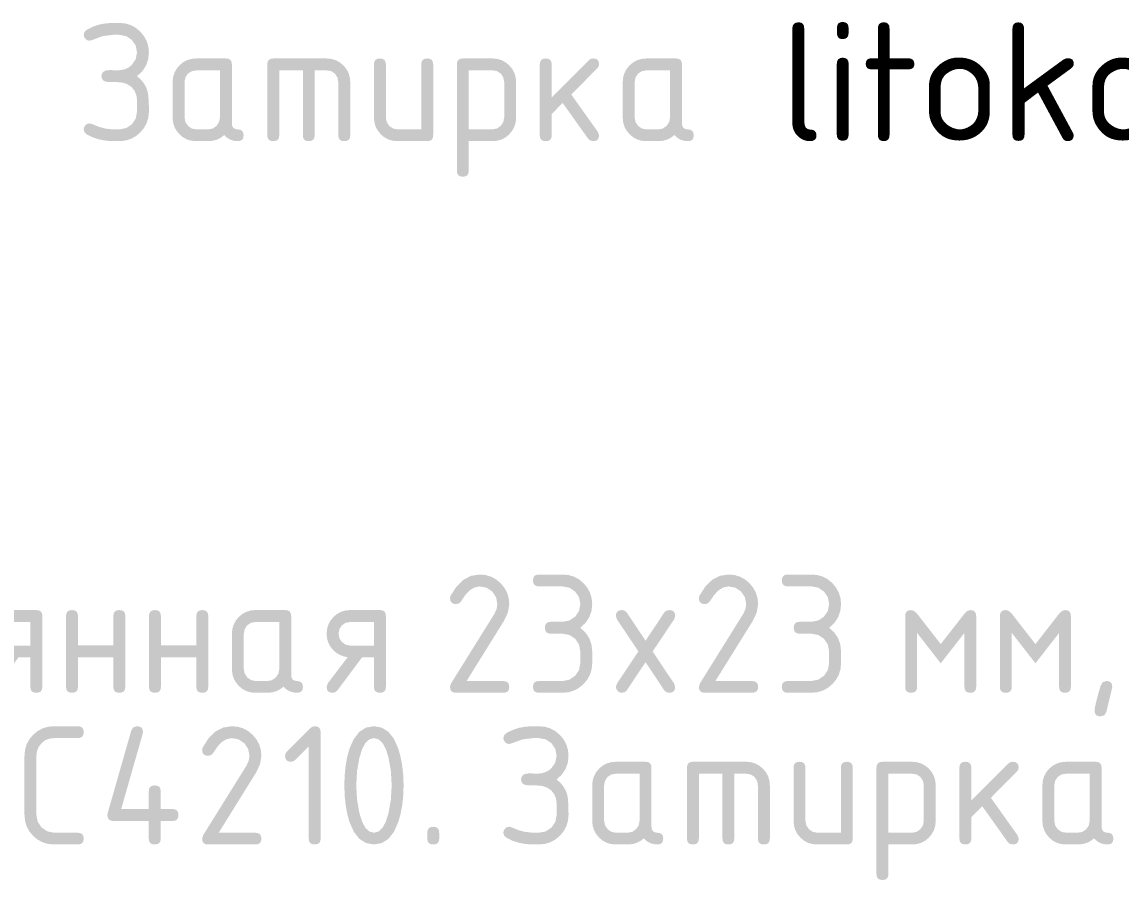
# Model space of a CAD drawing. Header units: millimetres. Extents: x 0 to 1189, y 0 to 841.
# Drawn here: x 1042.94 to 1071.05, y 727.34 to 749.3 of the extents above; entities that cross this region are included whole.
import ezdxf

# ---------------------------------------------------------------- set-up
doc = ezdxf.new("R2010")
doc.units = ezdxf.units.MM

msp = doc.modelspace()

# ---------------------------------------------------------------- hatches: boundary and pattern name
h = msp.add_hatch(color=7)
h.dxf.hatch_style = 2
h.paths.add_polyline_path([(1045.277341, 748.967699), (1045.01007, 748.935384), (1044.739906, 748.83651), (1044.672106, 748.815564), (1044.614435, 748.827553), (1044.566273, 748.861866), (1044.531684, 748.913336), (1044.51942, 748.967699), (1044.541744, 749.045214), (1044.608716, 749.103298), (1044.760163, 749.177876), (1044.922358, 749.230698), (1045.094888, 749.262126), (1045.277341, 749.272521), (1045.429476, 749.272521), (1045.579665, 749.259008), (1045.718588, 749.218158), (1045.84635, 749.149506), (1045.963052, 749.052587), (1046.060661, 748.935737), (1046.130829, 748.807365), (1046.173195, 748.667106), (1046.187397, 748.5146), (1046.168371, 748.336162), (1046.11126, 748.175603), (1046.016012, 748.033234), (1045.882575, 747.909366), (1045.980898, 747.822248), (1046.059791, 747.725467), (1046.11884, 747.619074), (1046.157631, 747.50312), (1046.169491, 747.426183), (1046.178922, 747.316327), (1046.185149, 747.173916), (1046.187397, 746.99931), (1046.173195, 746.849353), (1046.130829, 746.710404), (1046.060661, 746.582513), (1045.963052, 746.465733), (1045.84635, 746.369047), (1045.718588, 746.300369), (1045.579665, 746.259389), (1045.429476, 746.245798), (1045.277341, 746.245798), (1045.097369, 746.256134), (1044.925665, 746.287139), (1044.762643, 746.338816), (1044.608716, 746.411163), (1044.541744, 746.470625), (1044.51942, 746.546211), (1044.531684, 746.606086), (1044.566273, 746.656454), (1044.614435, 746.688838), (1044.672106, 746.698897), (1044.739906, 746.68181), (1044.914779, 746.608842), (1045.073942, 746.567708), (1045.22029, 746.552205), (1045.429476, 746.546211), (1045.6049, 746.580179), (1045.751386, 746.6774), (1045.85026, 746.824299), (1045.882575, 746.99931), (1045.882575, 747.304132), (1045.867348, 747.421058), (1045.823595, 747.528476), (1045.744892, 747.628634), (1045.642934, 747.700111), (1045.518032, 747.742959), (1045.370496, 747.757231), (1045.277341, 747.757231), (1045.192453, 747.757231), (1045.085242, 747.76729), (1045.019372, 747.799674), (1044.984783, 747.849559), (1044.972519, 747.909366), (1044.984783, 747.969242), (1045.019372, 748.019609), (1045.082555, 748.053922), (1045.184185, 748.065911), (1045.272931, 748.062053), (1045.374906, 748.057643), (1045.488232, 748.06635), (1045.587813, 748.092163), (1045.673957, 748.134615), (1045.746976, 748.193242), (1045.848262, 748.341312), (1045.882575, 748.5146), (1045.85026, 748.690025), (1045.751386, 748.83651), (1045.603247, 748.935384), (1045.429476, 748.967699)])
h = msp.add_hatch(color=7)
h.paths.add_polyline_path([(1048.004589, 748.057643), (1047.399354, 748.057643), (1047.281601, 748.03587), (1047.183278, 747.972756), (1047.120164, 747.874502), (1047.098391, 747.757231), (1047.098391, 746.851033), (1047.120715, 746.735415), (1047.187688, 746.635508), (1047.285459, 746.568535), (1047.399354, 746.546211), (1047.703625, 746.546211), (1047.819174, 746.568535), (1047.915292, 746.635508), (1047.982265, 746.733762), (1048.004589, 746.851033)])
h.paths.add_polyline_path([(1048.609823, 746.394075), (1048.600375, 746.327886), (1048.572272, 746.281696), (1048.525875, 746.254626), (1048.461546, 746.245798), (1048.359149, 746.255376), (1048.26745, 746.284383), (1048.185982, 746.333235), (1048.114281, 746.402343), (1048.024613, 746.333235), (1047.926523, 746.284383), (1047.819647, 746.255376), (1047.703625, 746.245798), (1047.399354, 746.245798), (1047.276941, 746.256263), (1047.164606, 746.288173), (1047.062708, 746.342304), (1046.971611, 746.419431), (1046.893795, 746.512449), (1046.838148, 746.614561), (1046.804722, 746.727009), (1046.793569, 746.851033), (1046.793569, 747.757231), (1046.804722, 747.879394), (1046.838148, 747.992048), (1046.893795, 748.095194), (1046.971611, 748.188832), (1047.062708, 748.264099), (1047.164606, 748.318437), (1047.276941, 748.35138), (1047.399354, 748.362465), (1048.156724, 748.362465), (1048.223602, 748.353017), (1048.271308, 748.324913), (1048.299894, 748.278517), (1048.309411, 748.214188), (1048.309411, 746.698897), (1048.318919, 746.632019), (1048.347445, 746.584313), (1048.394987, 746.555728), (1048.461546, 746.546211), (1048.525875, 746.536702), (1048.572272, 746.508177), (1048.600375, 746.460634)])
h = msp.add_hatch(color=7)
h.dxf.hatch_style = 2
h.paths.add_polyline_path([(1049.368641, 748.362465), (1050.731796, 748.362465), (1050.85327, 748.35138), (1050.964409, 748.318437), (1051.066039, 748.264099), (1051.158988, 748.188832), (1051.236804, 748.095194), (1051.292451, 747.992048), (1051.325877, 747.879394), (1051.33703, 747.757231), (1051.33703, 746.394075), (1051.327513, 746.327886), (1051.298928, 746.281696), (1051.251222, 746.254626), (1051.184344, 746.245798), (1051.117785, 746.254626), (1051.070242, 746.281696), (1051.041717, 746.327886), (1051.032208, 746.394075), (1051.032208, 747.757231), (1051.010435, 747.874502), (1050.947321, 747.972756), (1050.849067, 748.037524), (1050.731796, 748.057643), (1050.426974, 748.057643), (1050.426974, 746.394075), (1050.417457, 746.327886), (1050.388871, 746.281696), (1050.341165, 746.254626), (1050.274287, 746.245798), (1050.210191, 746.254626), (1050.163769, 746.281696), (1050.135536, 746.327886), (1050.12601, 746.394075), (1050.12601, 748.057643), (1049.520776, 748.057643), (1049.520776, 746.394075), (1049.511268, 746.327886), (1049.482742, 746.281696), (1049.4352, 746.254626), (1049.368641, 746.245798), (1049.301763, 746.254626), (1049.254057, 746.281696), (1049.225471, 746.327886), (1049.215954, 746.394075), (1049.215954, 748.214188), (1049.225471, 748.278517), (1049.254057, 748.324913), (1049.301763, 748.353017)])
h = msp.add_hatch(color=7)
h.dxf.hatch_style = 2
h.paths.add_polyline_path([(1053.459124, 748.214188), (1053.459124, 746.394075), (1053.449607, 746.327886), (1053.421022, 746.281696), (1053.373316, 746.254626), (1053.306438, 746.245798), (1052.549068, 746.245798), (1052.426655, 746.256263), (1052.314319, 746.288173), (1052.212422, 746.342304), (1052.121325, 746.419431), (1052.043509, 746.512449), (1051.987862, 746.614561), (1051.954436, 746.727009), (1051.943282, 746.851033), (1051.943282, 748.214188), (1051.952799, 748.278517), (1051.981385, 748.324913), (1052.029091, 748.353017), (1052.095969, 748.362465), (1052.162528, 748.353017), (1052.21007, 748.324913), (1052.238596, 748.278517), (1052.248104, 748.214188), (1052.248104, 746.851033), (1052.270429, 746.735415), (1052.337401, 746.635508), (1052.435173, 746.568535), (1052.549068, 746.546211), (1053.154302, 746.546211), (1053.154302, 748.214188), (1053.163811, 748.278517), (1053.192336, 748.324913), (1053.239878, 748.353017), (1053.306438, 748.362465), (1053.373316, 748.353017), (1053.421022, 748.324913), (1053.449607, 748.278517)])
h = msp.add_hatch(color=7)
h.paths.add_polyline_path([(1054.06496, 748.214188), (1054.074477, 748.278517), (1054.103063, 748.324913), (1054.150769, 748.353017), (1054.217647, 748.362465), (1054.975016, 748.362465), (1055.097429, 748.35138), (1055.209765, 748.318437), (1055.311663, 748.264099), (1055.402759, 748.188832), (1055.480576, 748.095194), (1055.536222, 747.992048), (1055.569648, 747.879394), (1055.580802, 747.757231), (1055.580802, 746.851033), (1055.569648, 746.72887), (1055.536222, 746.616215), (1055.480576, 746.513069), (1055.402759, 746.419431), (1055.311663, 746.342304), (1055.209765, 746.288173), (1055.097429, 746.256263), (1054.975016, 746.245798), (1054.369782, 746.245798), (1054.369782, 745.484019), (1054.360274, 745.41969), (1054.331748, 745.373293), (1054.284206, 745.34519), (1054.217647, 745.335742), (1054.150769, 745.34519), (1054.103063, 745.373293), (1054.074477, 745.41969), (1054.06496, 745.484019)])
h.paths.add_polyline_path([(1054.369782, 748.057643), (1054.369782, 746.546211), (1054.975016, 746.546211), (1055.090565, 746.568535), (1055.186683, 746.635508), (1055.253656, 746.733762), (1055.27598, 746.851033), (1055.27598, 747.757231), (1055.254207, 747.874502), (1055.191093, 747.972756), (1055.09277, 748.037524), (1054.975016, 748.057643)])
h = msp.add_hatch(color=7)
h.dxf.hatch_style = 2
h.paths.add_polyline_path([(1056.49146, 747.367521), (1057.44396, 748.320021), (1057.490469, 748.352405), (1057.549793, 748.362465), (1057.616671, 748.353017), (1057.664377, 748.324913), (1057.692963, 748.278517), (1057.70248, 748.214188), (1057.690215, 748.156517), (1057.655626, 748.108355), (1056.990861, 747.439731), (1057.672714, 746.482821), (1057.70248, 746.394075), (1057.692963, 746.327886), (1057.664377, 746.281696), (1057.616671, 746.254626), (1057.549793, 746.245798), (1057.476895, 746.261577), (1057.423014, 746.309188), (1056.770926, 747.223654), (1056.49146, 746.94033), (1056.49146, 746.394075), (1056.481951, 746.327886), (1056.453426, 746.281696), (1056.405884, 746.254626), (1056.339324, 746.245798), (1056.272446, 746.254626), (1056.22474, 746.281696), (1056.196155, 746.327886), (1056.186638, 746.394075), (1056.186638, 748.214188), (1056.196155, 748.278517), (1056.22474, 748.324913), (1056.272446, 748.353017), (1056.339324, 748.362465), (1056.405884, 748.353017), (1056.453426, 748.324913), (1056.481951, 748.278517), (1056.49146, 748.214188)])
h = msp.add_hatch(color=7)
h.paths.add_polyline_path([(1059.519335, 748.057643), (1058.914101, 748.057643), (1058.796348, 748.03587), (1058.698025, 747.972756), (1058.63491, 747.874502), (1058.613137, 747.757231), (1058.613137, 746.851033), (1058.635462, 746.735415), (1058.702434, 746.635508), (1058.800206, 746.568535), (1058.914101, 746.546211), (1059.218372, 746.546211), (1059.33392, 746.568535), (1059.430038, 746.635508), (1059.497011, 746.733762), (1059.519335, 746.851033)])
h.paths.add_polyline_path([(1060.12457, 746.394075), (1060.115122, 746.327886), (1060.087018, 746.281696), (1060.040621, 746.254626), (1059.976293, 746.245798), (1059.873896, 746.255376), (1059.782196, 746.284383), (1059.700728, 746.333235), (1059.629027, 746.402343), (1059.53936, 746.333235), (1059.441269, 746.284383), (1059.334394, 746.255376), (1059.218372, 746.245798), (1058.914101, 746.245798), (1058.791688, 746.256263), (1058.679352, 746.288173), (1058.577455, 746.342304), (1058.486358, 746.419431), (1058.408542, 746.512449), (1058.352895, 746.614561), (1058.319469, 746.727009), (1058.308315, 746.851033), (1058.308315, 747.757231), (1058.319469, 747.879394), (1058.352895, 747.992048), (1058.408542, 748.095194), (1058.486358, 748.188832), (1058.577455, 748.264099), (1058.679352, 748.318437), (1058.791688, 748.35138), (1058.914101, 748.362465), (1059.671471, 748.362465), (1059.738349, 748.353017), (1059.786055, 748.324913), (1059.81464, 748.278517), (1059.824157, 748.214188), (1059.824157, 746.698897), (1059.833666, 746.632019), (1059.862191, 746.584313), (1059.909734, 746.555728), (1059.976293, 746.546211), (1060.040621, 746.536702), (1060.087018, 746.508177), (1060.115122, 746.460634)])
h = msp.add_hatch(color=7)
h.dxf.hatch_style = 2
h.paths.add_polyline_path([(1054.647809, 735.15503), (1054.798385, 735.141516), (1054.938368, 735.100666), (1055.066465, 735.032014), (1055.181385, 734.935095), (1055.278761, 734.818246), (1055.348955, 734.689873), (1055.39145, 734.549615), (1055.40573, 734.397109), (1055.370659, 734.180757), (1055.265721, 733.961098), (1054.313221, 732.428719), (1055.253043, 732.428719), (1055.319921, 732.419211), (1055.367627, 732.390685), (1055.396213, 732.343143), (1055.40573, 732.276584), (1055.396213, 732.210395), (1055.367627, 732.164205), (1055.319921, 732.137135), (1055.253043, 732.128307), (1054.042575, 732.128307), (1053.975697, 732.137135), (1053.927991, 732.164205), (1053.899405, 732.210395), (1053.889888, 732.276584), (1053.915244, 732.365329), (1055.02484, 734.147408), (1055.081891, 734.270812), (1055.100908, 734.397109), (1055.068593, 734.572533), (1054.969719, 734.719019), (1054.82282, 734.817893), (1054.647809, 734.850208), (1054.520719, 734.826428), (1054.399624, 734.755054), (1054.28411, 734.636035), (1054.173764, 734.469318), (1054.119125, 734.41585), (1054.042575, 734.397109), (1053.975697, 734.406703), (1053.927991, 734.435418), (1053.899405, 734.48315), (1053.889888, 734.549795), (1053.902566, 734.608776), (1054.055985, 734.847839), (1054.230746, 735.018535), (1054.427728, 735.120915)])
h = msp.add_hatch(color=7)
h.dxf.hatch_style = 2
h.paths.add_polyline_path([(1056.769632, 733.639739), (1056.464809, 733.639739), (1056.400481, 733.649248), (1056.354084, 733.677773), (1056.325981, 733.725315), (1056.316533, 733.791874), (1056.325981, 733.858752), (1056.354084, 733.906458), (1056.400481, 733.935044), (1056.464809, 733.944561), (1056.769632, 733.944561), (1056.944642, 733.978323), (1057.091541, 734.07575), (1057.190415, 734.222167), (1057.22273, 734.397109), (1057.190415, 734.572533), (1057.091541, 734.719019), (1056.944642, 734.817893), (1056.769632, 734.850208), (1056.164397, 734.850208), (1056.097519, 734.859725), (1056.049813, 734.888311), (1056.021228, 734.936017), (1056.011711, 735.002894), (1056.021228, 735.069454), (1056.049813, 735.116996), (1056.097519, 735.145521), (1056.164397, 735.15503), (1056.769632, 735.15503), (1056.920208, 735.141516), (1057.060191, 735.100666), (1057.188288, 735.032014), (1057.303208, 734.935095), (1057.400584, 734.817703), (1057.470777, 734.688426), (1057.513273, 734.547987), (1057.527553, 734.397109), (1057.508449, 734.21867), (1057.451209, 734.058111), (1057.355935, 733.915743), (1057.22273, 733.791874), (1057.355935, 733.668239), (1057.451209, 733.525844), (1057.508449, 733.365156), (1057.527553, 733.18664), (1057.527553, 732.881818), (1057.513273, 732.731862), (1057.470777, 732.592912), (1057.400584, 732.465022), (1057.303208, 732.348242), (1057.186428, 732.251555), (1057.058537, 732.182877), (1056.919588, 732.141898), (1056.769632, 732.128307), (1056.164397, 732.128307), (1056.097519, 732.137135), (1056.049813, 732.164205), (1056.021228, 732.210395), (1056.011711, 732.276584), (1056.021228, 732.343143), (1056.049813, 732.390685), (1056.097519, 732.419211), (1056.164397, 732.428719), (1056.769632, 732.428719), (1056.944642, 732.463239), (1057.091541, 732.564318), (1057.190415, 732.709357), (1057.22273, 732.886228), (1057.22273, 733.18664), (1057.190415, 733.361651), (1057.091541, 733.50855), (1056.944642, 733.607424)])
h = msp.add_hatch(color=7)
h.dxf.hatch_style = 2
h.paths.add_polyline_path([(1061.013277, 735.15503), (1061.163853, 735.141516), (1061.303836, 735.100666), (1061.431933, 735.032014), (1061.546853, 734.935095), (1061.644229, 734.818246), (1061.714423, 734.689873), (1061.756918, 734.549615), (1061.771198, 734.397109), (1061.736127, 734.180757), (1061.631189, 733.961098), (1060.678689, 732.428719), (1061.618511, 732.428719), (1061.685389, 732.419211), (1061.733095, 732.390685), (1061.761681, 732.343143), (1061.771198, 732.276584), (1061.761681, 732.210395), (1061.733095, 732.164205), (1061.685389, 732.137135), (1061.618511, 732.128307), (1060.408042, 732.128307), (1060.341164, 732.137135), (1060.293459, 732.164205), (1060.264873, 732.210395), (1060.255356, 732.276584), (1060.280712, 732.365329), (1061.390308, 734.147408), (1061.447359, 734.270812), (1061.466376, 734.397109), (1061.434061, 734.572533), (1061.335186, 734.719019), (1061.188288, 734.817893), (1061.013277, 734.850208), (1060.886187, 734.826428), (1060.765092, 734.755054), (1060.649578, 734.636035), (1060.539232, 734.469318), (1060.484592, 734.41585), (1060.408042, 734.397109), (1060.341164, 734.406703), (1060.293459, 734.435418), (1060.264873, 734.48315), (1060.255356, 734.549795), (1060.268034, 734.608776), (1060.421452, 734.847839), (1060.596214, 735.018535), (1060.793195, 735.120915)])
h = msp.add_hatch(color=7)
h.dxf.hatch_style = 2
h.paths.add_polyline_path([(1063.135099, 733.639739), (1062.830277, 733.639739), (1062.765949, 733.649248), (1062.719552, 733.677773), (1062.691449, 733.725315), (1062.682, 733.791874), (1062.691449, 733.858752), (1062.719552, 733.906458), (1062.765949, 733.935044), (1062.830277, 733.944561), (1063.135099, 733.944561), (1063.31011, 733.978323), (1063.457009, 734.07575), (1063.555883, 734.222167), (1063.588198, 734.397109), (1063.555883, 734.572533), (1063.457009, 734.719019), (1063.31011, 734.817893), (1063.135099, 734.850208), (1062.529865, 734.850208), (1062.462987, 734.859725), (1062.415281, 734.888311), (1062.386695, 734.936017), (1062.377178, 735.002894), (1062.386695, 735.069454), (1062.415281, 735.116996), (1062.462987, 735.145521), (1062.529865, 735.15503), (1063.135099, 735.15503), (1063.285676, 735.141516), (1063.425659, 735.100666), (1063.553756, 735.032014), (1063.668676, 734.935095), (1063.766051, 734.817703), (1063.836245, 734.688426), (1063.87874, 734.547987), (1063.89302, 734.397109), (1063.873917, 734.21867), (1063.816677, 734.058111), (1063.721403, 733.915743), (1063.588198, 733.791874), (1063.721403, 733.668239), (1063.816677, 733.525844), (1063.873917, 733.365156), (1063.89302, 733.18664), (1063.89302, 732.881818), (1063.87874, 732.731862), (1063.836245, 732.592912), (1063.766051, 732.465022), (1063.668676, 732.348242), (1063.551896, 732.251555), (1063.424005, 732.182877), (1063.285056, 732.141898), (1063.135099, 732.128307), (1062.529865, 732.128307), (1062.462987, 732.137135), (1062.415281, 732.164205), (1062.386695, 732.210395), (1062.377178, 732.276584), (1062.386695, 732.343143), (1062.415281, 732.390685), (1062.462987, 732.419211), (1062.529865, 732.428719), (1063.135099, 732.428719), (1063.31011, 732.463239), (1063.457009, 732.564318), (1063.555883, 732.709357), (1063.588198, 732.886228), (1063.588198, 733.18664), (1063.555883, 733.361651), (1063.457009, 733.50855), (1063.31011, 733.607424)])
h = msp.add_hatch(color=7)
h.paths.add_polyline_path([(1042.483113, 733.038363), (1042.372758, 733.062479), (1042.27124, 733.103131), (1042.179334, 733.161146), (1042.097814, 733.237352), (1042.030936, 733.32658), (1041.98323, 733.422836), (1041.954644, 733.526947), (1041.945127, 733.639739), (1041.956281, 733.761902), (1041.989707, 733.874557), (1042.045354, 733.977703), (1042.12317, 734.071341), (1042.214267, 734.146607), (1042.316164, 734.200945), (1042.4285, 734.233889), (1042.550913, 734.244973), (1043.308283, 734.244973), (1043.375161, 734.235525), (1043.422867, 734.207422), (1043.451452, 734.161025), (1043.460969, 734.096697), (1043.460969, 732.276584), (1043.451452, 732.210395), (1043.422867, 732.164205), (1043.375161, 732.137135), (1043.308283, 732.128307), (1043.241723, 732.137135), (1043.194181, 732.164205), (1043.165656, 732.210395), (1043.156147, 732.276584), (1043.156147, 733.034505), (1042.851325, 733.034505), (1042.220184, 732.187838), (1042.165407, 732.142156), (1042.097814, 732.128307), (1042.030936, 732.137135), (1041.98323, 732.164205), (1041.954644, 732.210395), (1041.945127, 732.276584), (1041.974893, 732.369739)])
h.paths.add_polyline_path([(1042.249949, 733.639739), (1042.272274, 733.523639), (1042.339246, 733.423663), (1042.437018, 733.357172), (1042.550913, 733.334917), (1043.156147, 733.334917), (1043.156147, 733.940151), (1042.550913, 733.940151), (1042.43316, 733.918378), (1042.334837, 733.855264), (1042.271722, 733.75701)])
h = msp.add_hatch(color=7)
h.dxf.hatch_style = 2
h.paths.add_polyline_path([(1044.371772, 733.034505), (1044.371772, 732.276584), (1044.362264, 732.210395), (1044.333738, 732.164205), (1044.286196, 732.137135), (1044.219637, 732.128307), (1044.152759, 732.137135), (1044.105053, 732.164205), (1044.076467, 732.210395), (1044.06695, 732.276584), (1044.06695, 734.096697), (1044.076467, 734.161025), (1044.105053, 734.207422), (1044.152759, 734.235525), (1044.219637, 734.244973), (1044.286196, 734.235525), (1044.333738, 734.207422), (1044.362264, 734.161025), (1044.371772, 734.096697), (1044.371772, 733.338776), (1045.27797, 733.338776), (1045.27797, 734.096697), (1045.287478, 734.161025), (1045.316004, 734.207422), (1045.363546, 734.235525), (1045.430105, 734.244973), (1045.496983, 734.235525), (1045.544689, 734.207422), (1045.573275, 734.161025), (1045.582792, 734.096697), (1045.582792, 732.276584), (1045.573275, 732.210395), (1045.544689, 732.164205), (1045.496983, 732.137135), (1045.430105, 732.128307), (1045.363546, 732.137135), (1045.316004, 732.164205), (1045.287478, 732.210395), (1045.27797, 732.276584), (1045.27797, 733.034505)])
h = msp.add_hatch(color=7)
h.dxf.hatch_style = 2
h.paths.add_polyline_path([(1046.493595, 733.034505), (1046.493595, 732.276584), (1046.484086, 732.210395), (1046.455561, 732.164205), (1046.408018, 732.137135), (1046.341459, 732.128307), (1046.274581, 732.137135), (1046.226875, 732.164205), (1046.19829, 732.210395), (1046.188773, 732.276584), (1046.188773, 734.096697), (1046.19829, 734.161025), (1046.226875, 734.207422), (1046.274581, 734.235525), (1046.341459, 734.244973), (1046.408018, 734.235525), (1046.455561, 734.207422), (1046.484086, 734.161025), (1046.493595, 734.096697), (1046.493595, 733.338776), (1047.399793, 733.338776), (1047.399793, 734.096697), (1047.409301, 734.161025), (1047.437826, 734.207422), (1047.485369, 734.235525), (1047.551928, 734.244973), (1047.618806, 734.235525), (1047.666512, 734.207422), (1047.695098, 734.161025), (1047.704615, 734.096697), (1047.704615, 732.276584), (1047.695098, 732.210395), (1047.666512, 732.164205), (1047.618806, 732.137135), (1047.551928, 732.128307), (1047.485369, 732.137135), (1047.437826, 732.164205), (1047.409301, 732.210395), (1047.399793, 732.276584), (1047.399793, 733.034505)])
h = msp.add_hatch(color=7)
h.paths.add_polyline_path([(1049.521615, 733.940151), (1048.916381, 733.940151), (1048.798627, 733.918378), (1048.700304, 733.855264), (1048.63719, 733.75701), (1048.615417, 733.639739), (1048.615417, 732.733541), (1048.637742, 732.617924), (1048.704714, 732.518016), (1048.802486, 732.451043), (1048.916381, 732.428719), (1049.220652, 732.428719), (1049.3362, 732.451043), (1049.432318, 732.518016), (1049.499291, 732.61627), (1049.521615, 732.733541)])
h.paths.add_polyline_path([(1050.12685, 732.276584), (1050.117401, 732.210395), (1050.089298, 732.164205), (1050.042901, 732.137135), (1049.978573, 732.128307), (1049.876176, 732.137884), (1049.784476, 732.166892), (1049.703008, 732.215743), (1049.631307, 732.284852), (1049.54164, 732.215743), (1049.443549, 732.166892), (1049.336674, 732.137884), (1049.220652, 732.128307), (1048.916381, 732.128307), (1048.793968, 732.138771), (1048.681632, 732.170681), (1048.579735, 732.224812), (1048.488638, 732.30194), (1048.410822, 732.394957), (1048.355175, 732.49707), (1048.321749, 732.609518), (1048.310595, 732.733541), (1048.310595, 733.639739), (1048.321749, 733.761902), (1048.355175, 733.874557), (1048.410822, 733.977703), (1048.488638, 734.071341), (1048.579735, 734.146607), (1048.681632, 734.200945), (1048.793968, 734.233889), (1048.916381, 734.244973), (1049.673751, 734.244973), (1049.740629, 734.235525), (1049.788335, 734.207422), (1049.81692, 734.161025), (1049.826437, 734.096697), (1049.826437, 732.581406), (1049.835946, 732.514528), (1049.864471, 732.466822), (1049.912013, 732.438236), (1049.978573, 732.428719), (1050.042901, 732.419211), (1050.089298, 732.390685), (1050.117401, 732.343143)])
h = msp.add_hatch(color=7)
h.paths.add_polyline_path([(1051.271112, 733.038363), (1051.160757, 733.062479), (1051.059238, 733.103131), (1050.967332, 733.161146), (1050.885812, 733.237352), (1050.818934, 733.32658), (1050.771228, 733.422836), (1050.742643, 733.526947), (1050.733125, 733.639739), (1050.744279, 733.761902), (1050.777705, 733.874557), (1050.833352, 733.977703), (1050.911168, 734.071341), (1051.002265, 734.146607), (1051.104162, 734.200945), (1051.216498, 734.233889), (1051.338911, 734.244973), (1052.096281, 734.244973), (1052.163159, 734.235525), (1052.210865, 734.207422), (1052.23945, 734.161025), (1052.248967, 734.096697), (1052.248967, 732.276584), (1052.23945, 732.210395), (1052.210865, 732.164205), (1052.163159, 732.137135), (1052.096281, 732.128307), (1052.029722, 732.137135), (1051.982179, 732.164205), (1051.953654, 732.210395), (1051.944145, 732.276584), (1051.944145, 733.034505), (1051.639323, 733.034505), (1051.008182, 732.187838), (1050.953405, 732.142156), (1050.885812, 732.128307), (1050.818934, 732.137135), (1050.771228, 732.164205), (1050.742643, 732.210395), (1050.733125, 732.276584), (1050.762891, 732.369739)])
h.paths.add_polyline_path([(1051.037948, 733.639739), (1051.060272, 733.523639), (1051.127244, 733.423663), (1051.225016, 733.357172), (1051.338911, 733.334917), (1051.944145, 733.334917), (1051.944145, 733.940151), (1051.338911, 733.940151), (1051.221158, 733.918378), (1051.122835, 733.855264), (1051.059721, 733.75701)])
h = msp.add_hatch(color=7)
h.dxf.hatch_style = 2
h.paths.add_polyline_path([(1059.073355, 733.18664), (1059.624019, 732.36092), (1059.649375, 732.276584), (1059.639858, 732.210395), (1059.611272, 732.164205), (1059.563566, 732.137135), (1059.496689, 732.128307), (1059.42379, 732.144085), (1059.369909, 732.191697), (1058.891454, 732.911584), (1058.412999, 732.191697), (1058.359118, 732.144085), (1058.28622, 732.128307), (1058.228549, 732.138366), (1058.180386, 732.17075), (1058.145798, 732.220566), (1058.133533, 732.276584), (1058.158889, 732.36092), (1058.709553, 733.18664), (1058.158889, 734.007951), (1058.133533, 734.096697), (1058.14305, 734.161025), (1058.171636, 734.207422), (1058.219342, 734.235525), (1058.28622, 734.244973), (1058.359118, 734.229195), (1058.412999, 734.181584), (1058.891454, 733.461697), (1059.369909, 734.181584), (1059.42379, 734.229195), (1059.496689, 734.244973), (1059.563566, 734.236145), (1059.611272, 734.209076), (1059.639858, 734.162885), (1059.649375, 734.096697), (1059.624019, 734.007951)])
h = msp.add_hatch(color=7)
h.dxf.hatch_style = 2
h.paths.add_polyline_path([(1066.443012, 732.881818), (1065.837778, 733.660685), (1065.837778, 732.276584), (1065.828269, 732.210395), (1065.799744, 732.164205), (1065.752201, 732.137135), (1065.685642, 732.128307), (1065.618764, 732.137135), (1065.571058, 732.164205), (1065.542473, 732.210395), (1065.532955, 732.276584), (1065.532955, 734.096697), (1065.542473, 734.161025), (1065.571058, 734.207422), (1065.618764, 734.235525), (1065.685642, 734.244973), (1065.76171, 734.222167), (1065.837778, 734.151818), (1066.443012, 733.372951), (1067.048798, 734.151818), (1067.124865, 734.222167), (1067.200933, 734.244973), (1067.265261, 734.235525), (1067.311658, 734.207422), (1067.339762, 734.161025), (1067.34921, 734.096697), (1067.34921, 732.276584), (1067.339762, 732.210395), (1067.311658, 732.164205), (1067.265261, 732.137135), (1067.200933, 732.128307), (1067.134374, 732.137135), (1067.086831, 732.164205), (1067.058306, 732.210395), (1067.048798, 732.276584), (1067.048798, 733.660685)])
h = msp.add_hatch(color=7)
h.dxf.hatch_style = 2
h.paths.add_polyline_path([(1068.865542, 732.881818), (1068.260308, 733.660685), (1068.260308, 732.276584), (1068.250799, 732.210395), (1068.222274, 732.164205), (1068.174732, 732.137135), (1068.108172, 732.128307), (1068.041294, 732.137135), (1067.993588, 732.164205), (1067.965003, 732.210395), (1067.955486, 732.276584), (1067.955486, 734.096697), (1067.965003, 734.161025), (1067.993588, 734.207422), (1068.041294, 734.235525), (1068.108172, 734.244973), (1068.18424, 734.222167), (1068.260308, 734.151818), (1068.865542, 733.372951), (1069.471328, 734.151818), (1069.547395, 734.222167), (1069.623463, 734.244973), (1069.687792, 734.235525), (1069.734189, 734.207422), (1069.762292, 734.161025), (1069.77174, 734.096697), (1069.77174, 732.276584), (1069.762292, 732.210395), (1069.734189, 732.164205), (1069.687792, 732.137135), (1069.623463, 732.128307), (1069.556904, 732.137135), (1069.509362, 732.164205), (1069.480836, 732.210395), (1069.471328, 732.276584), (1069.471328, 733.660685)])
h = msp.add_hatch(color=7)
h.dxf.hatch_style = 2
h.paths.add_polyline_path([(1070.682838, 732.428719), (1070.747167, 732.419891), (1070.793563, 732.392821), (1070.821667, 732.346631), (1070.831115, 732.280442), (1070.821606, 732.232952), (1070.793081, 732.109703), (1070.745539, 731.911007), (1070.678979, 731.637174), (1070.626959, 731.551598), (1070.530703, 731.523072), (1070.463825, 731.5319), (1070.416119, 731.55897), (1070.387533, 731.60516), (1070.378016, 731.671349), (1070.387593, 731.751474), (1070.416601, 731.884876), (1070.465452, 732.072333), (1070.534561, 732.314618), (1070.588236, 732.400194)])
h = msp.add_hatch(color=7)
h.dxf.hatch_style = 2
h.paths.add_polyline_path([(1044.367713, 731.272349), (1044.434591, 731.262841), (1044.482297, 731.234315), (1044.510882, 731.186773), (1044.520399, 731.120214), (1044.510882, 731.053336), (1044.482297, 731.00563), (1044.434591, 730.977044), (1044.367713, 730.967527), (1043.762478, 730.967527), (1043.640212, 730.953945), (1043.533862, 730.912612), (1043.443428, 730.842651), (1043.368911, 730.743183), (1043.323229, 730.635213), (1043.309379, 730.514428), (1043.309379, 729.003547), (1043.341694, 728.828123), (1043.440569, 728.681637), (1043.587468, 728.580558), (1043.762478, 728.546038), (1044.367713, 728.546038), (1044.434591, 728.53653), (1044.482297, 728.508005), (1044.510882, 728.460462), (1044.520399, 728.393903), (1044.510882, 728.327714), (1044.482297, 728.281524), (1044.434591, 728.254454), (1044.367713, 728.245626), (1043.762478, 728.245626), (1043.609981, 728.259217), (1043.469783, 728.300196), (1043.341574, 728.368874), (1043.225044, 728.465561), (1043.128038, 728.582341), (1043.059197, 728.710232), (1043.018157, 728.849181), (1043.004557, 728.999137), (1043.004557, 730.514428), (1043.018157, 730.666934), (1043.059197, 730.807192), (1043.128038, 730.935565), (1043.225044, 731.052414), (1043.341574, 731.149333), (1043.469783, 731.217986), (1043.609981, 731.258836), (1043.762478, 731.272349)])
h = msp.add_hatch(color=7)
h.dxf.hatch_style = 2
h.paths.add_polyline_path([(1045.126242, 728.999137), (1045.130652, 729.041581), (1045.735886, 731.162657), (1045.789561, 731.244375), (1045.884163, 731.272349), (1045.950722, 731.262841), (1045.998265, 731.234315), (1046.02679, 731.186773), (1046.036298, 731.120214), (1046.02803, 731.07777), (1045.477917, 729.151824), (1046.184575, 729.151824), (1046.184575, 729.608782), (1046.194092, 729.674738), (1046.222678, 729.720954), (1046.270384, 729.748153), (1046.337262, 729.757058), (1046.403821, 729.748153), (1046.451364, 729.720954), (1046.479889, 729.674738), (1046.489397, 729.608782), (1046.489397, 729.151824), (1046.794219, 729.151824), (1046.858548, 729.142229), (1046.904945, 729.113515), (1046.933048, 729.065783), (1046.942496, 728.999137), (1046.933048, 728.932578), (1046.904945, 728.885036), (1046.858548, 728.85651), (1046.794219, 728.847002), (1046.489397, 728.847002), (1046.489397, 728.393903), (1046.479889, 728.327714), (1046.451364, 728.281524), (1046.403821, 728.254454), (1046.337262, 728.245626), (1046.270384, 728.254454), (1046.222678, 728.281524), (1046.194092, 728.327714), (1046.184575, 728.393903), (1046.184575, 728.847002), (1045.278929, 728.847002), (1045.212051, 728.85651), (1045.164345, 728.885036), (1045.135759, 728.932578)])
h = msp.add_hatch(color=7)
h.dxf.hatch_style = 2
h.paths.add_polyline_path([(1048.306555, 731.272349), (1048.457132, 731.258836), (1048.597115, 731.217986), (1048.725212, 731.149333), (1048.840132, 731.052414), (1048.937507, 730.935565), (1049.007701, 730.807192), (1049.050196, 730.666934), (1049.064476, 730.514428), (1049.029405, 730.298076), (1048.924468, 730.078417), (1047.971968, 728.546038), (1048.91179, 728.546038), (1048.978667, 728.53653), (1049.026373, 728.508005), (1049.054959, 728.460462), (1049.064476, 728.393903), (1049.054959, 728.327714), (1049.026373, 728.281524), (1048.978667, 728.254454), (1048.91179, 728.245626), (1047.701321, 728.245626), (1047.634443, 728.254454), (1047.586737, 728.281524), (1047.558151, 728.327714), (1047.548634, 728.393903), (1047.57399, 728.482649), (1048.683586, 730.264728), (1048.740637, 730.388131), (1048.759654, 730.514428), (1048.727339, 730.689852), (1048.628465, 730.836338), (1048.481566, 730.935212), (1048.306555, 730.967527), (1048.179466, 730.943747), (1048.058371, 730.872374), (1047.942856, 730.753354), (1047.83251, 730.586637), (1047.777871, 730.53317), (1047.701321, 730.514428), (1047.634443, 730.524023), (1047.586737, 730.552738), (1047.558151, 730.600469), (1047.548634, 730.667115), (1047.561312, 730.726095), (1047.714731, 730.965159), (1047.889492, 731.135855), (1048.086474, 731.238234)])
h = msp.add_hatch(color=7)
h.dxf.hatch_style = 2
h.paths.add_polyline_path([(1050.276104, 730.755861), (1049.928839, 730.408595), (1049.880676, 730.374488), (1049.823005, 730.362293), (1049.756127, 730.371801), (1049.708422, 730.400327), (1049.679836, 730.447869), (1049.670319, 730.514428), (1049.680378, 730.572306), (1049.712762, 730.620262), (1050.305319, 731.213369), (1050.366779, 731.257122), (1050.42824, 731.272349), (1050.494799, 731.262841), (1050.542341, 731.234315), (1050.570867, 731.186773), (1050.580375, 731.120214), (1050.580375, 728.393903), (1050.570867, 728.327714), (1050.542341, 728.281524), (1050.494799, 728.254454), (1050.42824, 728.245626), (1050.361681, 728.254454), (1050.314138, 728.281524), (1050.285613, 728.327714), (1050.276104, 728.393903)])
h = msp.add_hatch(color=7)
h.paths.add_polyline_path([(1052.397373, 729.757058), (1052.377805, 730.123754), (1052.316895, 730.468126), (1052.248519, 730.687312), (1052.163864, 730.843297), (1052.06257, 730.936547), (1051.944274, 730.967527), (1051.827606, 730.936478), (1051.72613, 730.842746), (1051.640571, 730.685451), (1051.571652, 730.463716), (1051.510743, 730.118242), (1051.491175, 729.757058), (1051.510743, 729.393945), (1051.571652, 729.049849), (1051.640029, 728.829975), (1051.724683, 728.672473), (1051.825978, 728.577708), (1051.944274, 728.546038), (1052.06257, 728.577708), (1052.163864, 728.672473), (1052.248519, 728.829975), (1052.316895, 729.049849), (1052.377805, 729.393945)])
h.paths.add_polyline_path([(1052.702195, 729.757058), (1052.693487, 729.495937), (1052.667675, 729.252696), (1052.625223, 729.027646), (1052.566596, 728.821095), (1052.455793, 728.568862), (1052.314346, 728.38908), (1052.143443, 728.281438), (1051.944274, 728.245626), (1051.743408, 728.281438), (1051.572204, 728.38908), (1051.430352, 728.568862), (1051.317542, 728.821095), (1051.261465, 729.027646), (1051.220322, 729.252696), (1051.194991, 729.495937), (1051.186353, 729.757058), (1051.194991, 730.020488), (1051.220322, 730.265003), (1051.261465, 730.490502), (1051.317542, 730.69688), (1051.430352, 730.949346), (1051.572204, 731.129102), (1051.743408, 731.236615), (1051.944274, 731.272349), (1052.143443, 731.236615), (1052.314346, 731.129102), (1052.455793, 730.949346), (1052.566596, 730.69688), (1052.625223, 730.488642), (1052.667675, 730.26335), (1052.693487, 730.019868)])
h = msp.add_hatch(color=7)
h.dxf.hatch_style = 2
h.paths.add_polyline_path([(1056.011368, 730.967527), (1055.744098, 730.935212), (1055.473934, 730.836338), (1055.406134, 730.815392), (1055.348463, 730.827381), (1055.300301, 730.861694), (1055.265712, 730.913164), (1055.253447, 730.967527), (1055.275772, 731.045042), (1055.342744, 731.103126), (1055.494191, 731.177704), (1055.656386, 731.230526), (1055.828916, 731.261954), (1056.011368, 731.272349), (1056.163504, 731.272349), (1056.313693, 731.258836), (1056.452616, 731.217986), (1056.580378, 731.149333), (1056.69708, 731.052414), (1056.794688, 730.935565), (1056.864856, 730.807192), (1056.907223, 730.666934), (1056.921425, 730.514428), (1056.902399, 730.33599), (1056.845288, 730.175431), (1056.75004, 730.033062), (1056.616603, 729.909194), (1056.714926, 729.822076), (1056.793819, 729.725295), (1056.852868, 729.618902), (1056.891659, 729.502948), (1056.903519, 729.426011), (1056.91295, 729.316155), (1056.919177, 729.173743), (1056.921425, 728.999137), (1056.907223, 728.849181), (1056.864856, 728.710232), (1056.794688, 728.582341), (1056.69708, 728.465561), (1056.580378, 728.368874), (1056.452616, 728.300196), (1056.313693, 728.259217), (1056.163504, 728.245626), (1056.011368, 728.245626), (1055.831397, 728.255961), (1055.659693, 728.286967), (1055.496671, 728.338644), (1055.342744, 728.410991), (1055.275772, 728.470453), (1055.253447, 728.546038), (1055.265712, 728.605914), (1055.300301, 728.656282), (1055.348463, 728.688665), (1055.406134, 728.698725), (1055.473934, 728.681637), (1055.648807, 728.60867), (1055.80797, 728.567536), (1055.954318, 728.552033), (1056.163504, 728.546038), (1056.338928, 728.580007), (1056.485414, 728.677228), (1056.584288, 728.824127), (1056.616603, 728.999137), (1056.616603, 729.303959), (1056.601376, 729.420886), (1056.557623, 729.528304), (1056.47892, 729.628462), (1056.376962, 729.699939), (1056.25206, 729.742787), (1056.104524, 729.757058), (1056.011368, 729.757058), (1055.926481, 729.757058), (1055.81927, 729.767118), (1055.7534, 729.799502), (1055.718811, 729.849387), (1055.706546, 729.909194), (1055.718811, 729.96907), (1055.7534, 730.019437), (1055.816583, 730.05375), (1055.918213, 730.065739), (1056.006959, 730.06188), (1056.108934, 730.057471), (1056.22226, 730.066178), (1056.32184, 730.091991), (1056.407985, 730.134443), (1056.481004, 730.19307), (1056.58229, 730.34114), (1056.616603, 730.514428), (1056.584288, 730.689852), (1056.485414, 730.836338), (1056.337275, 730.935212), (1056.163504, 730.967527)])
h = msp.add_hatch(color=7)
h.paths.add_polyline_path([(1058.738623, 730.057471), (1058.133389, 730.057471), (1058.015636, 730.035698), (1057.917313, 729.972584), (1057.854199, 729.874329), (1057.832426, 729.757058), (1057.832426, 728.850861), (1057.85475, 728.735243), (1057.921722, 728.635335), (1058.019494, 728.568363), (1058.133389, 728.546038), (1058.43766, 728.546038), (1058.553208, 728.568363), (1058.649327, 728.635335), (1058.716299, 728.733589), (1058.738623, 728.850861)])
h.paths.add_polyline_path([(1059.343858, 728.393903), (1059.33441, 728.327714), (1059.306306, 728.281524), (1059.259909, 728.254454), (1059.195581, 728.245626), (1059.093184, 728.255204), (1059.001484, 728.284211), (1058.920016, 728.333063), (1058.848315, 728.402171), (1058.758648, 728.333063), (1058.660558, 728.284211), (1058.553682, 728.255204), (1058.43766, 728.245626), (1058.133389, 728.245626), (1058.010976, 728.256091), (1057.89864, 728.288001), (1057.796743, 728.342132), (1057.705646, 728.419259), (1057.62783, 728.512277), (1057.572183, 728.614389), (1057.538757, 728.726837), (1057.527604, 728.850861), (1057.527604, 729.757058), (1057.538757, 729.879222), (1057.572183, 729.991876), (1057.62783, 730.095022), (1057.705646, 730.18866), (1057.796743, 730.263927), (1057.89864, 730.318264), (1058.010976, 730.351208), (1058.133389, 730.362293), (1058.890759, 730.362293), (1058.957637, 730.352845), (1059.005343, 730.324741), (1059.033928, 730.278344), (1059.043446, 730.214016), (1059.043446, 728.698725), (1059.052954, 728.631847), (1059.081479, 728.584141), (1059.129022, 728.555556), (1059.195581, 728.546038), (1059.259909, 728.53653), (1059.306306, 728.508005), (1059.33441, 728.460462)])
h = msp.add_hatch(color=7)
h.dxf.hatch_style = 2
h.paths.add_polyline_path([(1060.102682, 730.362293), (1061.465838, 730.362293), (1061.587312, 730.351208), (1061.698451, 730.318264), (1061.800081, 730.263927), (1061.89303, 730.18866), (1061.970846, 730.095022), (1062.026493, 729.991876), (1062.059919, 729.879222), (1062.071072, 729.757058), (1062.071072, 728.393903), (1062.061555, 728.327714), (1062.032969, 728.281524), (1061.985263, 728.254454), (1061.918385, 728.245626), (1061.851826, 728.254454), (1061.804284, 728.281524), (1061.775758, 728.327714), (1061.76625, 728.393903), (1061.76625, 729.757058), (1061.744477, 729.874329), (1061.681363, 729.972584), (1061.583109, 730.037351), (1061.465838, 730.057471), (1061.161016, 730.057471), (1061.161016, 728.393903), (1061.151499, 728.327714), (1061.122913, 728.281524), (1061.075207, 728.254454), (1061.008329, 728.245626), (1060.944233, 728.254454), (1060.89781, 728.281524), (1060.869578, 728.327714), (1060.860052, 728.393903), (1060.860052, 730.057471), (1060.254818, 730.057471), (1060.254818, 728.393903), (1060.245309, 728.327714), (1060.216784, 728.281524), (1060.169242, 728.254454), (1060.102682, 728.245626), (1060.035804, 728.254454), (1059.988098, 728.281524), (1059.959513, 728.327714), (1059.949996, 728.393903), (1059.949996, 730.214016), (1059.959513, 730.278344), (1059.988098, 730.324741), (1060.035804, 730.352845)])
h = msp.add_hatch(color=7)
h.dxf.hatch_style = 2
h.paths.add_polyline_path([(1064.193173, 730.214016), (1064.193173, 728.393903), (1064.183656, 728.327714), (1064.15507, 728.281524), (1064.107364, 728.254454), (1064.040486, 728.245626), (1063.283116, 728.245626), (1063.160703, 728.256091), (1063.048368, 728.288001), (1062.94647, 728.342132), (1062.855373, 728.419259), (1062.777557, 728.512277), (1062.72191, 728.614389), (1062.688484, 728.726837), (1062.677331, 728.850861), (1062.677331, 730.214016), (1062.686848, 730.278344), (1062.715433, 730.324741), (1062.763139, 730.352845), (1062.830017, 730.362293), (1062.896577, 730.352845), (1062.944119, 730.324741), (1062.972644, 730.278344), (1062.982153, 730.214016), (1062.982153, 728.850861), (1063.004477, 728.735243), (1063.07145, 728.635335), (1063.169221, 728.568363), (1063.283116, 728.546038), (1063.888351, 728.546038), (1063.888351, 730.214016), (1063.897859, 730.278344), (1063.926385, 730.324741), (1063.973927, 730.352845), (1064.040486, 730.362293), (1064.107364, 730.352845), (1064.15507, 730.324741), (1064.183656, 730.278344)])
h = msp.add_hatch(color=7)
h.paths.add_polyline_path([(1064.799015, 730.214016), (1064.808532, 730.278344), (1064.837118, 730.324741), (1064.884824, 730.352845), (1064.951702, 730.362293), (1065.709072, 730.362293), (1065.831485, 730.351208), (1065.943821, 730.318264), (1066.045718, 730.263927), (1066.136815, 730.18866), (1066.214631, 730.095022), (1066.270278, 729.991876), (1066.303704, 729.879222), (1066.314857, 729.757058), (1066.314857, 728.850861), (1066.303704, 728.728697), (1066.270278, 728.616043), (1066.214631, 728.512897), (1066.136815, 728.419259), (1066.045718, 728.342132), (1065.943821, 728.288001), (1065.831485, 728.256091), (1065.709072, 728.245626), (1065.103837, 728.245626), (1065.103837, 727.483847), (1065.094329, 727.419518), (1065.065803, 727.373121), (1065.018261, 727.345018), (1064.951702, 727.33557), (1064.884824, 727.345018), (1064.837118, 727.373121), (1064.808532, 727.419518), (1064.799015, 727.483847)])
h.paths.add_polyline_path([(1065.103837, 730.057471), (1065.103837, 728.546038), (1065.709072, 728.546038), (1065.82462, 728.568363), (1065.920738, 728.635335), (1065.987711, 728.733589), (1066.010035, 728.850861), (1066.010035, 729.757058), (1065.988262, 729.874329), (1065.925148, 729.972584), (1065.826825, 730.037351), (1065.709072, 730.057471)])
h = msp.add_hatch(color=7)
h.dxf.hatch_style = 2
h.paths.add_polyline_path([(1067.225522, 729.367349), (1068.178022, 730.319849), (1068.224531, 730.352233), (1068.283855, 730.362293), (1068.350733, 730.352845), (1068.398439, 730.324741), (1068.427025, 730.278344), (1068.436542, 730.214016), (1068.424277, 730.156345), (1068.389689, 730.108183), (1067.724923, 729.439558), (1068.406776, 728.482649), (1068.436542, 728.393903), (1068.427025, 728.327714), (1068.398439, 728.281524), (1068.350733, 728.254454), (1068.283855, 728.245626), (1068.210957, 728.261405), (1068.157076, 728.309016), (1067.504988, 729.223482), (1067.225522, 728.940157), (1067.225522, 728.393903), (1067.216013, 728.327714), (1067.187488, 728.281524), (1067.139946, 728.254454), (1067.073387, 728.245626), (1067.006509, 728.254454), (1066.958803, 728.281524), (1066.930217, 728.327714), (1066.9207, 728.393903), (1066.9207, 730.214016), (1066.930217, 730.278344), (1066.958803, 730.324741), (1067.006509, 730.352845), (1067.073387, 730.362293), (1067.139946, 730.352845), (1067.187488, 730.324741), (1067.216013, 730.278344), (1067.225522, 730.214016)])
h = msp.add_hatch(color=7)
h.paths.add_polyline_path([(1070.253404, 730.057471), (1069.64817, 730.057471), (1069.530417, 730.035698), (1069.432094, 729.972584), (1069.36898, 729.874329), (1069.347207, 729.757058), (1069.347207, 728.850861), (1069.369531, 728.735243), (1069.436503, 728.635335), (1069.534275, 728.568363), (1069.64817, 728.546038), (1069.952441, 728.546038), (1070.067989, 728.568363), (1070.164108, 728.635335), (1070.23108, 728.733589), (1070.253404, 728.850861)])
h.paths.add_polyline_path([(1070.858639, 728.393903), (1070.849191, 728.327714), (1070.821087, 728.281524), (1070.77469, 728.254454), (1070.710362, 728.245626), (1070.607965, 728.255204), (1070.516265, 728.284211), (1070.434797, 728.333063), (1070.363096, 728.402171), (1070.273429, 728.333063), (1070.175339, 728.284211), (1070.068463, 728.255204), (1069.952441, 728.245626), (1069.64817, 728.245626), (1069.525757, 728.256091), (1069.413421, 728.288001), (1069.311524, 728.342132), (1069.220427, 728.419259), (1069.142611, 728.512277), (1069.086964, 728.614389), (1069.053538, 728.726837), (1069.042384, 728.850861), (1069.042384, 729.757058), (1069.053538, 729.879222), (1069.086964, 729.991876), (1069.142611, 730.095022), (1069.220427, 730.18866), (1069.311524, 730.263927), (1069.413421, 730.318264), (1069.525757, 730.351208), (1069.64817, 730.362293), (1070.40554, 730.362293), (1070.472418, 730.352845), (1070.520124, 730.324741), (1070.548709, 730.278344), (1070.558226, 730.214016), (1070.558226, 728.698725), (1070.567735, 728.631847), (1070.59626, 728.584141), (1070.643803, 728.555556), (1070.710362, 728.546038), (1070.77469, 728.53653), (1070.821087, 728.508005), (1070.849191, 728.460462)])
h = msp.add_hatch(color=7)
h.dxf.hatch_style = 2
h.paths.add_polyline_path([(1053.308037, 728.546038), (1053.317555, 728.612916), (1053.34614, 728.660622), (1053.393846, 728.689208), (1053.460724, 728.698725), (1053.527283, 728.689208), (1053.574826, 728.660622), (1053.603351, 728.612916), (1053.612859, 728.546038), (1053.612859, 728.393903), (1053.603351, 728.327714), (1053.574826, 728.281524), (1053.527283, 728.254454), (1053.460724, 728.245626), (1053.393846, 728.254454), (1053.34614, 728.281524), (1053.317555, 728.327714), (1053.308037, 728.393903)])

# ---------------------------------------------------------------- texts
at = {"color": 7, "insert": (1062.335594, 749.286073), "char_height": 3.040288, "attachment_point": 1}
msp.add_mtext('{\\fGOSTCommon|b0|i0|c0|p0;litokol s.410 verde prato }', dxfattribs=at)

doc.saveas('drawing.dxf')
